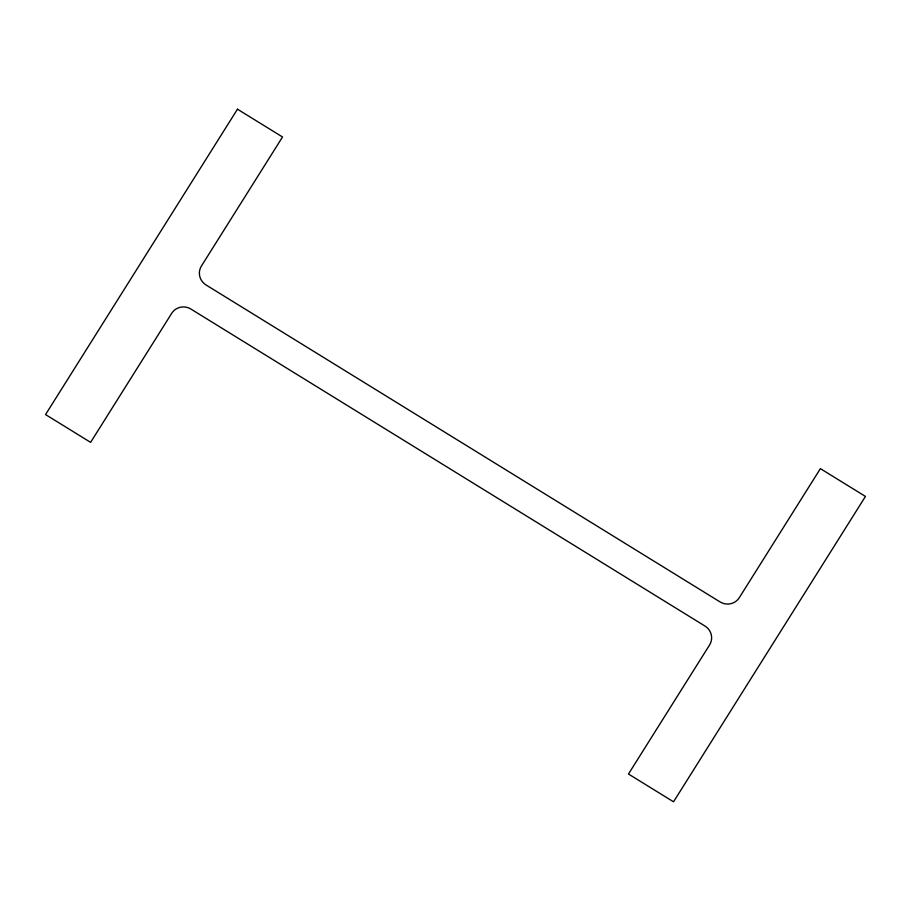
<?xml version="1.0" encoding="UTF-8"?>
<svg xmlns="http://www.w3.org/2000/svg" width="911" height="911" viewBox="0 0 911 911"><rect width="100%" height="100%" fill="white"/><g stroke="black" fill="none" stroke-linecap="round" stroke-linejoin="round"><path stroke-width="1.37" d="M237.464 109.195L45.55 414.573L90.61 442.359L171.724 313.293A14.018 13.665 22 0 1 190.923 309.068L704.943 626.028A14.018 13.665 22 0 1 709.589 644.954L628.476 774.02L673.536 801.805L865.45 496.427L820.39 468.641L739.277 597.707A14.018 13.665 22 0 1 720.077 601.932L206.057 284.972A14.018 13.665 22 0 1 201.411 266.046L282.524 136.98L237.464 109.195"/></g></svg>
